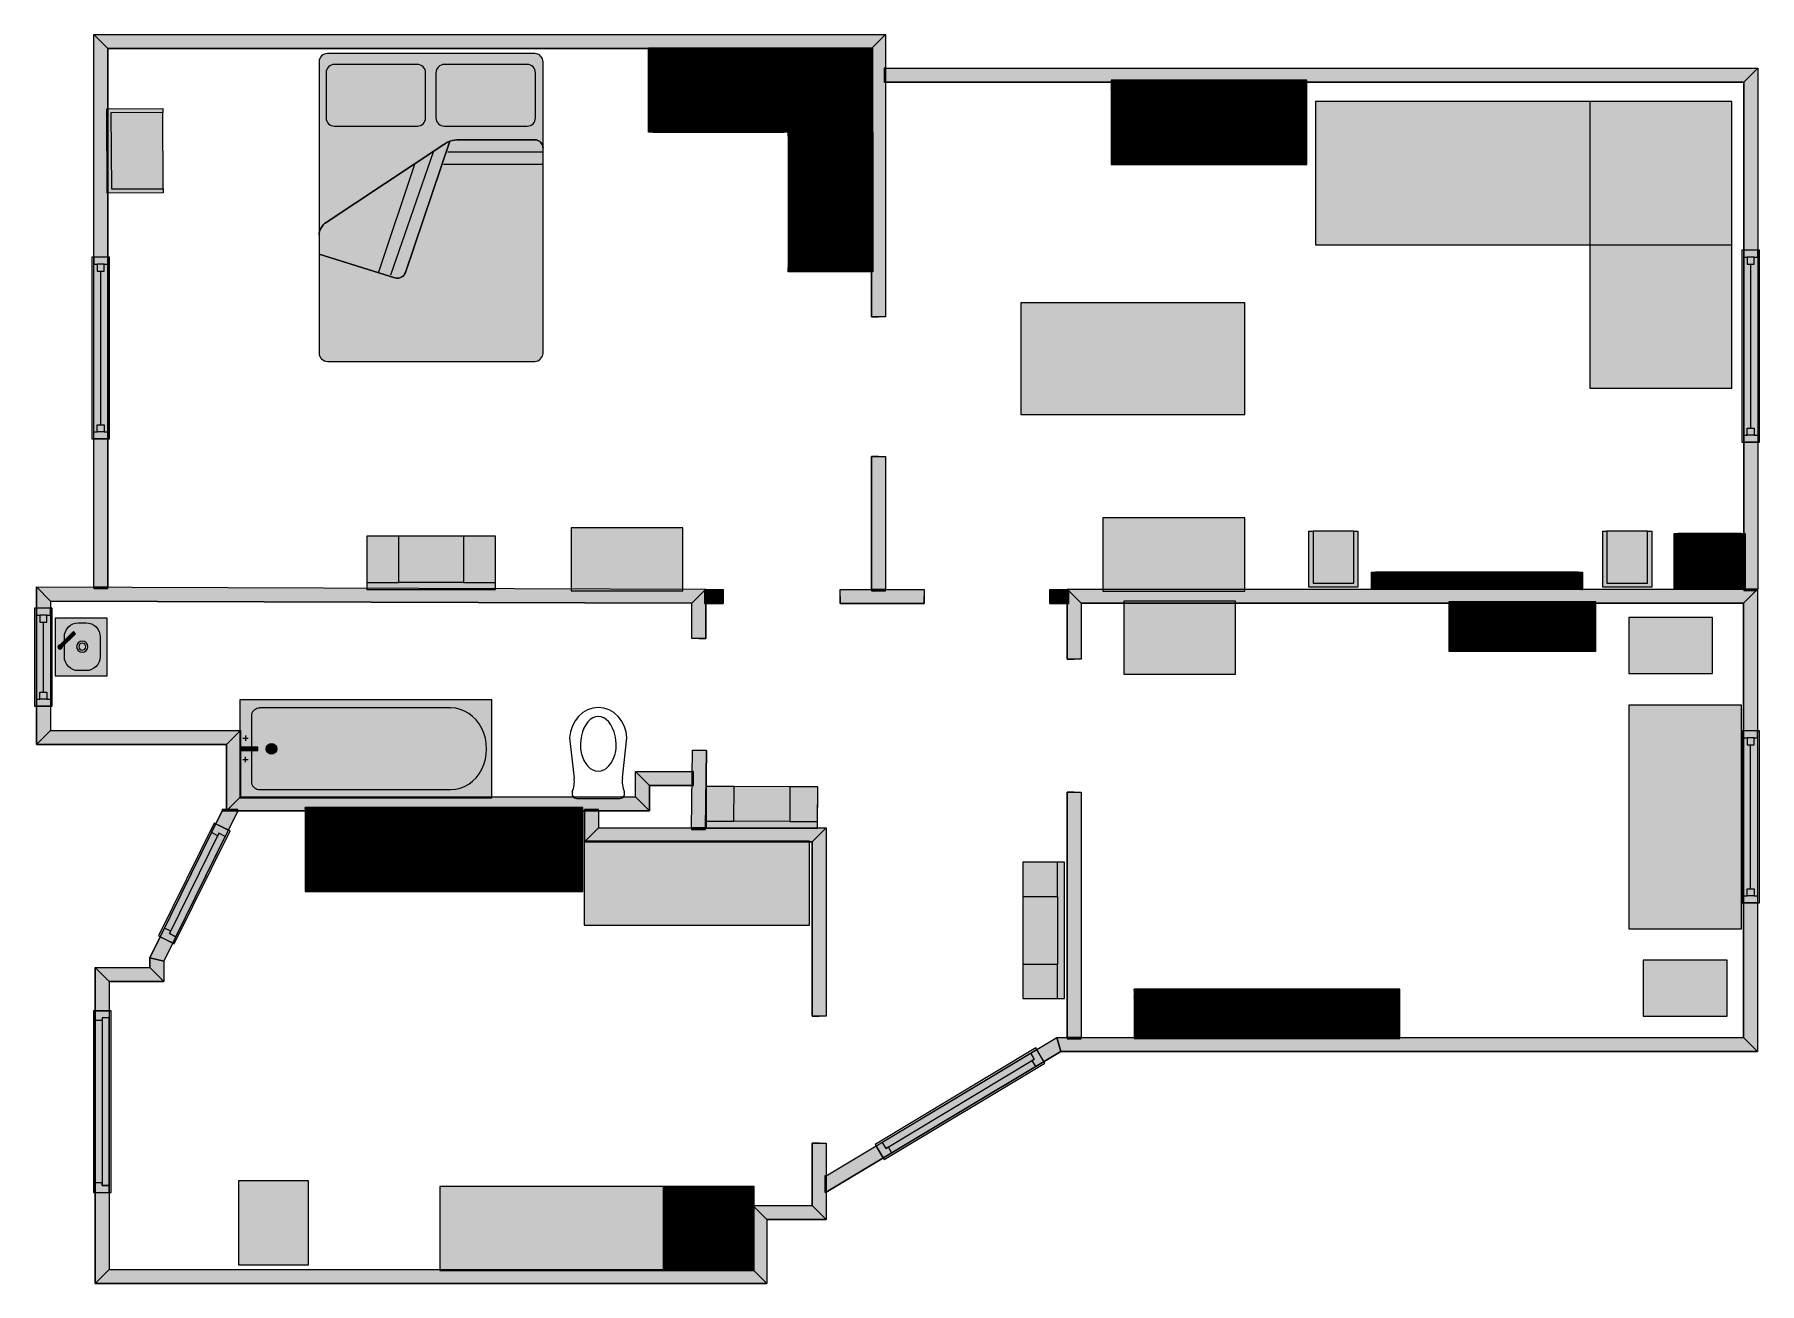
# Model space of a CAD drawing. Extents: x 772 to 13100, y 328 to 9257.
import ezdxf

# ---------------------------------------------------------------- set-up
doc = ezdxf.new("R2010")
doc.units = 0
doc.header["$MEASUREMENT"] = 0
for name, color, linetype in [('MOUNTABLE', 7, 'CONTINUOUS'), ('OBSTACLE', 7, 'CONTINUOUS'), ('OCCUPIED', 7, 'CONTINUOUS'), ('WALL', 7, 'CONTINUOUS')]:
    doc.layers.add(name, color=color, linetype=linetype)
doc.styles.get("Standard").update_dxf_attribs({"font": 'txt.shx'})
pattern_1 = [(45, (0, 0), (-2.2352, 2.2352), [])]

msp = doc.modelspace()

# ---------------------------------------------------------------- hatches: boundary and pattern name
at = {"layer": 'MOUNTABLE'}
for points in [[(6853, 6239), (6853, 5290), (6753, 5290), (6753, 6239), (6803, 6239)], [(6530, 5290), (7130, 5290), (7130, 5240), (7130, 5190), (6530, 5190), (6530, 5240)], [(6853, 5290), (6753, 5290), (6753, 5280), (6853, 5280)]]:
    msp.add_hatch(color=251, dxfattribs=at).paths.add_polyline_path(points)
at = {"layer": 'OBSTACLE'}
h = msp.add_hatch(dxfattribs=at)
h.set_pattern_fill('ANSI31', scale=25.4, style=0)
h.set_pattern_definition(pattern_1)
h.paths.add_polyline_path([(5190, 8558), (6130, 8558), (6130, 9132), (5190, 9132)], flags=0)
h.paths.add_polyline_path([(5160, 8558), (5160, 9162), (6160, 9162), (6160, 8558), (6130, 8558), (6130, 9132), (5190, 9132), (5190, 8558)], flags=0)
h = msp.add_hatch(dxfattribs=at)
h.set_pattern_fill('ANSI31', scale=25.4, style=0)
h.set_pattern_definition(pattern_1)
h.paths.add_polyline_path([(6187, 8558), (6730, 8558), (6730, 9132), (6187, 9132)], flags=0)
h.paths.add_polyline_path([(6157, 8558), (6157, 9162), (6760, 9162), (6760, 8558), (6730, 8558), (6730, 9132), (6187, 9132), (6187, 8558)], flags=0)
h = msp.add_hatch(dxfattribs=at)
h.set_pattern_fill('ANSI31', scale=25.4, style=0)
h.set_pattern_definition(pattern_1)
h.paths.add_polyline_path([(8466, 8929), (8466, 8327), (9866, 8327), (9866, 8929)], flags=0)
h = msp.add_hatch(dxfattribs=at)
h.set_pattern_fill('ANSI31', scale=25.4, style=0)
h.set_pattern_definition(pattern_1)
h.paths.add_polyline_path([(8466, 8879), (8466, 8327), (8816, 8327), (8816, 8879)], flags=0)
h.paths.add_polyline_path([(9516, 8879), (9516, 8327), (9866, 8327), (9866, 8879)], flags=0)
h = msp.add_hatch(dxfattribs=at)
h.set_pattern_fill('ANSI31', scale=25.4, style=0)
h.set_pattern_definition(pattern_1)
h.paths.add_polyline_path([(6158, 8530), (6158, 7590), (6732, 7590), (6732, 8530)], flags=0)
h.paths.add_polyline_path([(6158, 8560), (6762, 8560), (6762, 7560), (6158, 7560), (6158, 7590), (6732, 7590), (6732, 8530), (6158, 8530)], flags=0)
h = msp.add_hatch(color=251, dxfattribs=at)
h.paths.add_polyline_path([(1295, 6365), (1195, 6365), (1195, 6415), (1220, 6415), (1270, 6415), (1295, 6415)])
h.paths.add_polyline_path([(1295, 7665), (1195, 7665), (1195, 7615), (1220, 7615), (1270, 7615), (1295, 7615)])
h = msp.add_hatch(color=251, dxfattribs=at)
h.paths.add_polyline_path([(13087, 6343), (12987, 6343), (12987, 6393), (13012, 6393), (13062, 6393), (13087, 6393)])
h.paths.add_polyline_path([(13087, 7715), (12987, 7715), (12987, 7665), (13012, 7665), (13062, 7665), (13087, 7665)])
h = msp.add_hatch(color=251, dxfattribs=at)
h.paths.add_polyline_path([(13012, 6393), (13012, 6443), (13062, 6443), (13062, 6393)])
h.paths.add_polyline_path([(13012, 7665), (13012, 7615), (13062, 7615), (13062, 7665)])
h = msp.add_hatch(color=251, dxfattribs=at)
h.paths.add_polyline_path([(1220, 6415), (1220, 6465), (1270, 6465), (1270, 6415)])
h.paths.add_polyline_path([(1220, 7615), (1220, 7565), (1270, 7565), (1270, 7615)])
h = msp.add_hatch(dxfattribs=at)
h.set_pattern_fill('ANSI31', scale=25.4, style=0)
h.set_pattern_definition(pattern_1)
h.paths.add_polyline_path([(12967, 5689), (12519, 5689), (12519, 5318), (12967, 5318)], flags=0)
h.paths.add_polyline_path([(12997, 5689), (12997, 5288), (12489, 5288), (12489, 5689), (12519, 5689), (12519, 5318), (12967, 5318), (12967, 5689)], flags=0)
h = msp.add_hatch(dxfattribs=at)
h.set_pattern_fill('ANSI31', scale=25.4, style=0)
h.set_pattern_definition(pattern_1)
h.paths.add_polyline_path([(11804, 5413), (10356, 5413), (10356, 5318), (11804, 5318)], flags=0)
h.paths.add_polyline_path([(11834, 5413), (11834, 5288), (10326, 5288), (10326, 5413), (10356, 5413), (10356, 5318), (11804, 5318), (11804, 5413)], flags=0)
h = msp.add_hatch(dxfattribs=at)
h.set_pattern_fill('ANSI31', scale=25.4, style=0)
h.set_pattern_definition(pattern_1)
h.paths.add_polyline_path([(11930, 4849), (11930, 5200), (10879, 5200), (10879, 4849)], flags=0)
h = msp.add_hatch(dxfattribs=at)
h.set_pattern_fill('ANSI31', scale=25.4, style=0)
h.set_pattern_definition(pattern_1)
h.paths.add_polyline_path([(11930, 4899), (11930, 5200), (11667, 5200), (11667, 4899)], flags=0)
h.paths.add_polyline_path([(11142, 4899), (11142, 5200), (10879, 5200), (10879, 4899)], flags=0)
h = msp.add_hatch(color=251, dxfattribs=at)
h.paths.add_polyline_path([(885, 4456), (785, 4456), (785, 4506), (810, 4506), (860, 4506), (885, 4506)])
h.paths.add_polyline_path([(885, 5156), (785, 5156), (785, 5106), (810, 5106), (860, 5106), (885, 5106)])
h = msp.add_hatch(color=251, dxfattribs=at)
h.paths.add_polyline_path([(810, 4506), (810, 4556), (860, 4556), (860, 4506)])
h.paths.add_polyline_path([(810, 5106), (810, 5056), (860, 5056), (860, 5106)])
h = msp.add_hatch(color=251, dxfattribs=at)
h.paths.add_polyline_path([(13086, 3049), (12986, 3049), (12986, 3099), (13011, 3099), (13061, 3099), (13086, 3099)])
h.paths.add_polyline_path([(13086, 4279), (12986, 4279), (12986, 4229), (13011, 4229), (13061, 4229), (13086, 4229)])
h = msp.add_hatch(color=251, dxfattribs=at)
h.paths.add_polyline_path([(13011, 3099), (13011, 3149), (13061, 3149), (13061, 3099)])
h.paths.add_polyline_path([(13011, 4229), (13011, 4179), (13061, 4179), (13061, 4229)])
h = msp.add_hatch(dxfattribs=at)
h.set_pattern_fill('ANSI31', scale=25.4, style=0)
h.set_pattern_definition(pattern_1)
h.paths.add_polyline_path([(4690, 3130), (4690, 3730), (2705, 3730), (2705, 3130)], flags=0)
h = msp.add_hatch(color=251, dxfattribs=at)
h.paths.add_polyline_path([(1670, 2806), (1760, 2762), (1782, 2807), (1737, 2829), (1692, 2851)])
h.paths.add_polyline_path([(2067, 3613), (2157, 3569), (2135, 3524), (2090, 3547), (2045, 3569)])
h = msp.add_hatch(color=251, dxfattribs=at)
h.paths.add_polyline_path([(1737, 2829), (1746, 2847), (1701, 2869), (1692, 2851)])
h.paths.add_polyline_path([(2090, 3547), (2081, 3529), (2037, 3551), (2045, 3569)])
for points in [[(2090, 3547), (1737, 2829), (1782, 2807), (2135, 3524)], [(1256, 2228), (1256, 1028), (1306, 1028), (1306, 2228)], [(6855, 1293), (7917, 1932), (7892, 1975), (6829, 1336)]]:
    msp.add_hatch(color=251, dxfattribs=at).paths.add_polyline_path(points)
h = msp.add_hatch(dxfattribs=at)
h.set_pattern_fill('ANSI31', scale=25.4, style=0)
h.set_pattern_definition(pattern_1)
h.paths.add_polyline_path([(8630, 2431), (8630, 2080), (10530, 2080), (10530, 2431)], flags=0)
h = msp.add_hatch(dxfattribs=at)
h.set_pattern_fill('ANSI31', scale=25.4, style=0)
h.set_pattern_definition(pattern_1)
h.paths.add_polyline_path([(8630, 2381), (8630, 2080), (9105, 2080), (9105, 2381)], flags=0)
h.paths.add_polyline_path([(10055, 2381), (10055, 2080), (10530, 2080), (10530, 2381)], flags=0)
h = msp.add_hatch(color=251, dxfattribs=at)
h.paths.add_polyline_path([(1206, 978), (1306, 978), (1306, 1028), (1256, 1028), (1206, 1028)])
h.paths.add_polyline_path([(1206, 2278), (1306, 2278), (1306, 2228), (1256, 2228), (1206, 2228)])
h = msp.add_hatch(color=251, dxfattribs=at)
h.paths.add_polyline_path([(1256, 1028), (1256, 1048), (1206, 1048), (1206, 1028)])
h.paths.add_polyline_path([(1256, 2228), (1256, 2208), (1206, 2208), (1206, 2228)])
h = msp.add_hatch(color=251, dxfattribs=at)
h.paths.add_polyline_path([(7986, 1915), (7935, 2001), (7892, 1975), (7917, 1932), (7943, 1889)])
h.paths.add_polyline_path([(6837, 1225), (6786, 1311), (6829, 1336), (6855, 1293), (6880, 1251)])
h = msp.add_hatch(color=251, dxfattribs=at)
h.paths.add_polyline_path([(7917, 1932), (7900, 1922), (7926, 1879), (7943, 1889)])
h.paths.add_polyline_path([(6855, 1293), (6872, 1304), (6897, 1261), (6880, 1251)])
h = msp.add_hatch(dxfattribs=at)
h.set_pattern_fill('ANSI31', scale=25.4, style=0)
h.set_pattern_definition(pattern_1)
h.paths.add_polyline_path([(5915, 421), (5915, 1021), (5270, 1021), (5270, 421)], flags=0)
at = {"layer": 'OCCUPIED'}
h = msp.add_hatch(color=254, dxfattribs=at)
h.paths.add_polyline_path([(2806, 7822, -0.250283), (2856, 7913), (3698, 8471, -0.060842), (3740, 8493, -0.086905), (3806, 8504), (4347, 8504, -0.414214), (4406, 8445), (4406, 9061, 0.414214), (4347, 9120), (2866, 9120, 0.414214), (2806, 9061)])
h.paths.add_polyline_path([(3740, 8493, 0.060842), (3698, 8471), (2856, 7913, 0.250283), (2806, 7822), (2806, 7822), (2806, 7687), (3347, 7517, 0.409267), (3422, 7555)])
h = msp.add_hatch(color=254, dxfattribs=at)
h.paths.add_polyline_path([(4293, 8602, 0.414214), (4352, 8660), (4352, 8983, 0.414214), (4293, 9042), (3700, 9042, 0.414214), (3641, 8983), (3641, 8660, 0.414214), (3700, 8602)])
h.paths.add_polyline_path([(3508, 8602, 0.414214), (3567, 8660), (3567, 8983, 0.414214), (3508, 9042), (2915, 9042, 0.414214), (2856, 8983), (2856, 8660, 0.414214), (2915, 8602)])
for points in [[(9926, 8778), (9926, 7753), (12903, 7753), (12903, 8778)], [(12903, 8778), (11888, 8778), (11888, 6728), (12903, 6728)], [(4406, 8445), (4406, 8445, 0.414214), (4347, 8504), (3806, 8504, 0.086905), (3740, 8493), (3422, 7555, -0.409267), (3347, 7517), (2806, 7687), (2806, 6979, 0.414214), (2866, 6920), (4347, 6920, 0.414214), (4406, 6979)], [(7821, 7339), (7821, 6539), (9421, 6539), (9421, 7339)], [(9421, 5278), (9421, 5802), (8406, 5802), (8406, 5278)], [(4067, 5290), (4067, 5671), (3146, 5671), (3146, 5290)], [(5406, 5280), (5406, 5730), (4606, 5730), (4606, 5280)], [(9356, 4683), (9356, 5206), (8556, 5206), (8556, 4683)], [(1292, 4672), (1292, 5083), (920, 5083), (920, 4672)], [(12765, 5088), (12165, 5088), (12165, 4688), (12765, 4688)], [(1141, 4709), (1085, 4709, -0.414214), (985, 4809), (985, 4951, -0.414214), (1085, 5051), (1141, 5051, -0.414214), (1241, 4951), (1241, 4809, -0.414214)], [(12165, 2863), (12972, 2863), (12972, 4463), (12165, 4463)], [(2367, 4138), (2367, 4162), (2240, 4162), (2240, 4138)], [(2465, 4112, -1), (2465, 4188, -1)], [(6368, 3580), (6369, 3878), (5572, 3881), (5571, 3583)], [(6310, 2890), (6310, 3490), (4701, 3490), (4701, 2890)], [(8132, 3339), (7834, 3339), (7834, 2364), (8132, 2364)], [(12869, 2639), (12269, 2639), (12269, 2239), (12869, 2239)], [(2230, 1062), (2230, 462), (2730, 462), (2730, 1062)], [(5268, 421), (5268, 1021), (3668, 1021), (3668, 421)]]:
    msp.add_hatch(color=254, dxfattribs=at).paths.add_polyline_path(points)
h = msp.add_hatch(color=254, dxfattribs=at)
h.paths.add_polyline_path([(1692, 8154), (1689, 8698), (1318, 8696), (1321, 8152)])
h.paths.add_polyline_path([(1692, 8124), (1291, 8122), (1288, 8726), (1689, 8728), (1689, 8698), (1318, 8696), (1321, 8152), (1692, 8154)])
h = msp.add_hatch(color=254, dxfattribs=at)
h.paths.add_polyline_path([(4067, 5340), (4067, 5671), (3837, 5671), (3837, 5340)])
h.paths.add_polyline_path([(3376, 5340), (3376, 5671), (3146, 5671), (3146, 5340)])
h = msp.add_hatch(color=254, dxfattribs=at)
h.paths.add_polyline_path([(10200, 5705), (9910, 5705), (9910, 5335), (10200, 5335)])
h.paths.add_polyline_path([(10230, 5705), (10230, 5305), (9880, 5305), (9880, 5705), (9910, 5705), (9910, 5335), (10200, 5335), (10200, 5705)])
h = msp.add_hatch(color=254, dxfattribs=at)
h.paths.add_polyline_path([(12300, 5705), (12010, 5705), (12010, 5335), (12300, 5335)])
h.paths.add_polyline_path([(12330, 5705), (12330, 5305), (11980, 5305), (11980, 5705), (12010, 5705), (12010, 5335), (12300, 5335), (12300, 5705)])
h = msp.add_hatch(color=254, dxfattribs=at)
h.paths.add_polyline_path([(954, 4893, 0.994911), (955, 4863, 0.411228), (970, 4878, 0.417206), (955, 4893, 0.002553)])
h.paths.add_polyline_path([(954, 4893, -0.002553), (955, 4893, -0.417206), (970, 4878), (1065, 4973), (1050, 4988)])
h = msp.add_hatch(color=254, dxfattribs=at)
edge = h.paths.add_edge_path()
edge.add_arc((3733, 4383), 59.2, 347.0567, 1.5342)
edge.add_line((3732, 4442), (2382, 4442))
edge.add_arc((2382, 4380), 61.3, 0.1745, 76.1927)
edge.add_line((2323, 4395), (2323, 3905))
edge.add_arc((2382, 3920), 61.3, 103.8073, 179.8255)
edge.add_line((2382, 3858), (3732, 3858))
edge.add_arc((3733, 3917), 59.2, 178.4658, 192.9433)
edge.add_line((3747, 3860), (3747, 3858))
edge.add_ellipse((3748, 4150), major_axis=(0, 292), ratio=0.870993, start_angle=179.5819, end_angle=179.9999)
edge.add_ellipse((3748, 4150), major_axis=(0, 292), ratio=0.870993, start_angle=180, end_angle=360)
edge.add_ellipse((3748, 4150), major_axis=(0, 292), ratio=0.870993, start_angle=0.0001, end_angle=0.4181)
edge.add_line((3747, 4442), (3747, 4440))
edge = h.paths.add_edge_path()
edge.add_arc((3733, 4383), 59.2, 347.0567, 1.5342)
edge.add_line((3732, 4442), (2382, 4442))
edge.add_arc((2382, 4380), 61.3, 0.1745, 76.1927)
edge.add_line((2323, 4395), (2323, 3905))
edge.add_arc((2382, 3920), 61.3, 103.8073, 179.8255)
edge.add_line((2382, 3858), (3732, 3858))
edge.add_arc((3733, 3917), 59.2, 178.4658, 192.9433)
edge.add_line((3747, 3860), (3747, 3858))
edge.add_ellipse((3748, 4150), major_axis=(0, 292), ratio=0.870993, start_angle=179.5819, end_angle=179.9999)
edge.add_ellipse((3748, 4150), major_axis=(0, 292), ratio=0.870993, start_angle=180, end_angle=360)
edge.add_ellipse((3748, 4150), major_axis=(0, 292), ratio=0.870993, start_angle=0.0001, end_angle=0.4181)
edge.add_line((3747, 4442), (3747, 4440))
h.paths.add_polyline_path([(4040, 3800), (4040, 4500), (2240, 4500), (2240, 3800)])
h = msp.add_hatch(color=254, dxfattribs=at)
h.paths.add_polyline_path([(6368, 3630), (6369, 3878), (6170, 3878), (6169, 3631)])
h.paths.add_polyline_path([(5770, 3632), (5771, 3880), (5572, 3881), (5571, 3633)])
h = msp.add_hatch(color=254, dxfattribs=at)
h.paths.add_polyline_path([(8082, 3339), (7834, 3339), (7834, 3095), (8082, 3095)])
h.paths.add_polyline_path([(8082, 2608), (7834, 2608), (7834, 2364), (8082, 2364)])
at = {"layer": 'WALL'}
for points in [[(1195, 9257), (6853, 9257), (6753, 9157), (1295, 9157)], [(1195, 5305), (1195, 9257), (1295, 9157), (1295, 5305)], [(6853, 9257), (6853, 7239), (6803, 7239), (6753, 7239), (6753, 9157)], [(6853, 8916), (6853, 9016), (6843, 9016), (6843, 8916)], [(6853, 9016), (13087, 9016), (12987, 8916), (6853, 8916)], [(13087, 9016), (13087, 5291), (12987, 5291), (12987, 8916)], [(785, 5307), (5570, 5292), (5470, 5192), (885, 5206)], [(885, 5206), (885, 4282), (785, 4182), (785, 5307)], [(1295, 5305), (1195, 5305), (1195, 5295), (1295, 5295)], [(5470, 4939), (5470, 5192), (5570, 5292), (5570, 4939), (5520, 4939)], [(5570, 5190), (5570, 5290), (5560, 5290), (5560, 5190)], [(5570, 5290), (5694, 5290), (5694, 5240), (5694, 5190), (5570, 5190)], [(8029, 5290), (8153, 5290), (8153, 5190), (8029, 5190), (8029, 5240)], [(8153, 5291), (13086, 5291), (12986, 5191), (8253, 5191)], [(8253, 5191), (8253, 4791), (8203, 4791), (8153, 4791), (8153, 5291)], [(8153, 5290), (8153, 5190), (8163, 5190), (8163, 5290)], [(13086, 5291), (13086, 1987), (12986, 2087), (12986, 5191)], [(13087, 5291), (12987, 5291), (12987, 5281), (13087, 5281)], [(885, 4282), (2244, 4282), (2144, 4182), (785, 4182)], [(2244, 4282), (2244, 3806), (2144, 3706), (2144, 4182)], [(5468, 3584), (5474, 4141), (5524, 4140), (5574, 4139), (5568, 3584)], [(5066, 3988), (5472, 3988), (5471, 3888), (5166, 3888)], [(5066, 3806), (5066, 3988), (5166, 3888), (5166, 3706)], [(5472, 3988), (5471, 3888), (5481, 3888), (5482, 3988)], [(8253, 3839), (8253, 2087), (8153, 2087), (8153, 3839), (8203, 3839)], [(2225, 3706), (1696, 2633), (1596, 2656), (2113, 3706)], [(2113, 3706), (2225, 3706), (2225, 3716), (2113, 3716)], [(2244, 3806), (5066, 3806), (5166, 3706), (2144, 3706)], [(4702, 3706), (4802, 3706), (4802, 3716), (4702, 3716)], [(4802, 3706), (4802, 3584), (4702, 3484), (4702, 3706)], [(4802, 3584), (6430, 3584), (6330, 3484), (4702, 3484)], [(5568, 3584), (5468, 3584), (5468, 3574), (5568, 3574)], [(6430, 3584), (6430, 2239), (6380, 2239), (6330, 2239), (6330, 3484)], [(1696, 2633), (1696, 2486), (1596, 2586), (1596, 2656)], [(1206, 2586), (1596, 2586), (1696, 2486), (1306, 2486)], [(1306, 2486), (1306, 428), (1206, 328), (1206, 2586)], [(6430, 1097), (8079, 2087), (8106, 1987), (6430, 980)], [(8079, 2087), (12986, 2087), (13086, 1987), (8106, 1987)], [(8253, 2087), (8153, 2087), (8153, 2077), (8253, 2077)], [(6430, 1330), (6430, 786), (6330, 886), (6330, 1330), (6380, 1330)], [(6430, 980), (6430, 1097), (6420, 1097), (6420, 980)], [(6006, 786), (6006, 328), (5906, 428), (5906, 886)], [(5906, 886), (6330, 886), (6430, 786), (6006, 786)], [(1306, 428), (5906, 428), (6006, 328), (1206, 328)]]:
    msp.add_hatch(color=251, dxfattribs=at).paths.add_polyline_path(points)

# ---------------------------------------------------------------- linework, layer by layer
at = {"layer": 'MOUNTABLE', "linetype": 'CONTINUOUS'}
for points in [[(6853, 6239), (6853, 5290), (6753, 5290), (6753, 6239), (6803, 6239)], [(6530, 5290), (7130, 5290), (7130, 5240), (7130, 5190), (6530, 5190), (6530, 5240)], [(6853, 5290), (6753, 5290), (6753, 5280), (6853, 5280)]]:
    msp.add_lwpolyline(points, close=True, dxfattribs=at)
for points in [[(6803, 6239), (6753, 6239), (6753, 5290)], [(6803, 6239), (6853, 6239), (6853, 5290)], [(6530, 5240), (6530, 5290), (7130, 5290), (7130, 5240)], [(6530, 5240), (6530, 5190), (7130, 5190), (7130, 5240)]]:
    msp.add_lwpolyline(points, dxfattribs=at)
at = {"layer": 'OBSTACLE', "linetype": 'CONTINUOUS'}
for p, q in [((8816, 8879), (9516, 8879)), ((1295, 7665), (1195, 7665)), ((1195, 7665), (1195, 7615)), ((1295, 7665), (1195, 7665)), ((1295, 7615), (1295, 7665)), ((13087, 7715), (12987, 7715)), ((12987, 7715), (12987, 7665)), ((13087, 7715), (12987, 7715)), ((12987, 7665), (13012, 7665)), ((13062, 7665), (13087, 7665)), ((13087, 7665), (13087, 7715)), ((1195, 7615), (1220, 7615)), ((1245, 6465), (1245, 7565)), ((1270, 7615), (1295, 7615)), ((13037, 6443), (13037, 7615)), ((1195, 6365), (1195, 6415)), ((1195, 6415), (1220, 6415)), ((1270, 6415), (1295, 6415)), ((1295, 6415), (1295, 6365)), ((1295, 6365), (1195, 6365)), ((1295, 6365), (1195, 6365)), ((12987, 6343), (12987, 6393)), ((12987, 6393), (13012, 6393)), ((13087, 6343), (12987, 6343)), ((13087, 6343), (12987, 6343)), ((13062, 6393), (13087, 6393)), ((13087, 6393), (13087, 6343)), ((885, 5156), (785, 5156)), ((785, 5156), (785, 5106)), ((885, 5156), (785, 5156)), ((785, 5106), (810, 5106)), ((835, 4556), (835, 5056)), ((860, 5106), (885, 5106)), ((885, 5106), (885, 5156)), ((11667, 4899), (11142, 4899)), ((785, 4456), (785, 4506)), ((785, 4506), (810, 4506)), ((885, 4456), (785, 4456)), ((885, 4456), (785, 4456)), ((860, 4506), (885, 4506)), ((885, 4506), (885, 4456)), ((13086, 4279), (12986, 4279)), ((12986, 4279), (12986, 4229)), ((13086, 4279), (12986, 4279)), ((12986, 4229), (13011, 4229)), ((13061, 4229), (13086, 4229)), ((13086, 4229), (13086, 4279)), ((13036, 3149), (13036, 4179)), ((2045, 3569), (2067, 3613)), ((2067, 3613), (2157, 3569)), ((2067, 3613), (2157, 3569)), ((2037, 3551), (2045, 3569)), ((2081, 3529), (2037, 3551)), ((2090, 3547), (2081, 3529)), ((2135, 3524), (2090, 3547)), ((2157, 3569), (2135, 3524)), ((12986, 3049), (12986, 3099)), ((12986, 3099), (13011, 3099)), ((13061, 3099), (13086, 3099)), ((13086, 3099), (13086, 3049)), ((13086, 3049), (12986, 3049)), ((13086, 3049), (12986, 3049)), ((1692, 2851), (1670, 2806)), ((1701, 2869), (1692, 2851)), ((1746, 2847), (1701, 2869)), ((1737, 2829), (1746, 2847)), ((1670, 2806), (1760, 2762)), ((1670, 2806), (1760, 2762)), ((1782, 2807), (1737, 2829)), ((1760, 2762), (1782, 2807)), ((9105, 2381), (10055, 2381)), ((1206, 2278), (1306, 2278)), ((1206, 2228), (1206, 2278)), ((1206, 2278), (1306, 2278)), ((1206, 2208), (1206, 2228)), ((1306, 2228), (1256, 2228)), ((1256, 2228), (1256, 2208)), ((1306, 2278), (1306, 2228)), ((1256, 2208), (1206, 2208)), ((7935, 2001), (7892, 1975)), ((7892, 1975), (7917, 1932)), ((7986, 1915), (7935, 2001)), ((7986, 1915), (7935, 2001)), ((7917, 1932), (7900, 1922)), ((7900, 1922), (7926, 1879)), ((7926, 1879), (7943, 1889)), ((7943, 1889), (7986, 1915)), ((6786, 1311), (6829, 1336)), ((6837, 1225), (6786, 1311)), ((6837, 1225), (6786, 1311)), ((6829, 1336), (6855, 1293)), ((6880, 1251), (6837, 1225)), ((6855, 1293), (6872, 1304)), ((6872, 1304), (6897, 1261)), ((6897, 1261), (6880, 1251)), ((1256, 1048), (1206, 1048)), ((1206, 1048), (1206, 1028)), ((1206, 1028), (1206, 978)), ((1256, 1028), (1256, 1048)), ((1306, 1028), (1256, 1028)), ((1306, 978), (1306, 1028)), ((1206, 978), (1306, 978)), ((1206, 978), (1306, 978))]:
    msp.add_line(p, q, dxfattribs=at)
for points in [[(5160, 8558), (5160, 9162), (6160, 9162), (6160, 8558), (6130, 8558), (6130, 9132), (5190, 9132), (5190, 8558)], [(5190, 8558), (6130, 8558), (6130, 9132), (5190, 9132)], [(6157, 8558), (6157, 9162), (6760, 9162), (6760, 8558), (6730, 8558), (6730, 9132), (6187, 9132), (6187, 8558)], [(6187, 8558), (6730, 8558), (6730, 9132), (6187, 9132)], [(8466, 8929), (8466, 8327), (9866, 8327), (9866, 8929)], [(8466, 8879), (8466, 8327), (8816, 8327), (8816, 8879)], [(9516, 8879), (9516, 8327), (9866, 8327), (9866, 8879)], [(6158, 8560), (6762, 8560), (6762, 7560), (6158, 7560), (6158, 7590), (6732, 7590), (6732, 8530), (6158, 8530)], [(6158, 8530), (6158, 7590), (6732, 7590), (6732, 8530)], [(1308, 6365), (1308, 7665), (1181, 7665), (1181, 6365)], [(13100, 6343), (13100, 7715), (12973, 7715), (12973, 6343)], [(13012, 7665), (13012, 7615), (13062, 7615), (13062, 7665)], [(1220, 7615), (1220, 7565), (1270, 7565), (1270, 7615)], [(1220, 6415), (1220, 6465), (1270, 6465), (1270, 6415)], [(13012, 6393), (13012, 6443), (13062, 6443), (13062, 6393)], [(12997, 5689), (12997, 5288), (12489, 5288), (12489, 5689), (12519, 5689), (12519, 5318), (12967, 5318), (12967, 5689)], [(12967, 5689), (12519, 5689), (12519, 5318), (12967, 5318)], [(11834, 5413), (11834, 5288), (10326, 5288), (10326, 5413), (10356, 5413), (10356, 5318), (11804, 5318), (11804, 5413)], [(11804, 5413), (10356, 5413), (10356, 5318), (11804, 5318)], [(11930, 4849), (11930, 5200), (10879, 5200), (10879, 4849)], [(11142, 4899), (11142, 5200), (10879, 5200), (10879, 4899)], [(11930, 4899), (11930, 5200), (11667, 5200), (11667, 4899)], [(898, 4456), (898, 5156), (772, 5156), (772, 4456)], [(810, 5106), (810, 5056), (860, 5056), (860, 5106)], [(810, 4506), (810, 4556), (860, 4556), (860, 4506)], [(13100, 3049), (13100, 4279), (12973, 4279), (12973, 3049)], [(13011, 4229), (13011, 4179), (13061, 4179), (13061, 4229)], [(4690, 3130), (4690, 3730), (2705, 3730), (2705, 3130)], [(2056, 3619), (1658, 2812), (1771, 2756), (2169, 3563)], [(2090, 3547), (1737, 2829), (1782, 2807), (2135, 3524)], [(13011, 3099), (13011, 3149), (13061, 3149), (13061, 3099)], [(8630, 2431), (8630, 2080), (10530, 2080), (10530, 2431)], [(8630, 2381), (8630, 2080), (9105, 2080), (9105, 2381)], [(10055, 2381), (10055, 2080), (10530, 2080), (10530, 2381)], [(1193, 2278), (1193, 978), (1320, 978), (1320, 2278)], [(1256, 2228), (1256, 1028), (1306, 1028), (1306, 2228)], [(6844, 1214), (7993, 1904), (7928, 2012), (6779, 1322)], [(6855, 1293), (7917, 1932), (7892, 1975), (6829, 1336)], [(5915, 421), (5915, 1021), (5270, 1021), (5270, 421)]]:
    msp.add_lwpolyline(points, close=True, dxfattribs=at)
at = {"layer": 'OCCUPIED', "linetype": 'CONTINUOUS'}
for p, q in [((3621, 8416), (3317, 7536)), ((4406, 8416), (3725, 8416)), ((3488, 8328), (3229, 7558)), ((4406, 8328), (3695, 8328)), ((3837, 5340), (3376, 5340)), ((3732, 4442), (2382, 4442)), ((3732, 4442), (2382, 4442)), ((3747, 4442), (3747, 4440)), ((3747, 4442), (3747, 4440)), ((2322, 4395), (2322, 3905)), ((2322, 4395), (2322, 3905)), ((2260, 4226), (2298, 4226)), ((2280, 4245), (2280, 4207)), ((4596, 4228), (4629, 3941)), ((4973, 3942), (5006, 4228)), ((2260, 4074), (2298, 4074)), ((2280, 4055), (2280, 4093)), ((2382, 3858), (3732, 3858)), ((2382, 3858), (3732, 3858)), ((3747, 3860), (3747, 3858)), ((3747, 3860), (3747, 3858)), ((4616, 3843), (4616, 3843)), ((4987, 3843), (4987, 3843)), ((4648, 3795), (4955, 3795)), ((6169, 3631), (5770, 3632)), ((8082, 3095), (8082, 2608))]:
    msp.add_line(p, q, dxfattribs=at)
for points in [[(2806, 7822, -0.250283), (2856, 7913), (3698, 8471, -0.060842), (3740, 8493, -0.086905), (3806, 8504), (4347, 8504, -0.414214), (4406, 8445), (4406, 9061, 0.414214), (4347, 9120), (2866, 9120, 0.414214), (2806, 9061)], [(3508, 8602, 0.414214), (3567, 8660), (3567, 8983, 0.414214), (3508, 9042), (2915, 9042, 0.414214), (2856, 8983), (2856, 8660, 0.414214), (2915, 8602)], [(4293, 8602, 0.414214), (4352, 8660), (4352, 8983, 0.414214), (4293, 9042), (3700, 9042, 0.414214), (3641, 8983), (3641, 8660, 0.414214), (3700, 8602)], [(4406, 8445), (4406, 8445, 0.414214), (4347, 8504), (3806, 8504, 0.086905), (3740, 8493), (3422, 7555, -0.409267), (3347, 7517), (2806, 7687), (2806, 6979, 0.414214), (2866, 6920), (4347, 6920, 0.414214), (4406, 6979)], [(3740, 8493, 0.060842), (3698, 8471), (2856, 7913, 0.250283), (2806, 7822), (2806, 7822), (2806, 7687), (3347, 7517, 0.409267), (3422, 7555)], [(954, 4893, -0.002553), (955, 4893, -0.417206), (970, 4878), (1065, 4973), (1050, 4988)], [(1141, 4709), (1085, 4709, -0.414214), (985, 4809), (985, 4951, -0.414214), (1085, 5051), (1141, 5051, -0.414214), (1241, 4951), (1241, 4809, -0.414214)], [(954, 4893, 0.994911), (955, 4863, 0.411228), (970, 4878, 0.417206), (955, 4893, 0.002553)], [(2465, 4112, -1), (2465, 4188, -1)]]:
    msp.add_lwpolyline(points, format="xyb", close=True, dxfattribs=at)
for points in [[(9926, 8778), (9926, 7753), (12903, 7753), (12903, 8778)], [(12903, 8778), (11888, 8778), (11888, 6728), (12903, 6728)], [(1692, 8124), (1291, 8122), (1288, 8726), (1689, 8728), (1689, 8698), (1318, 8696), (1321, 8152), (1692, 8154)], [(1692, 8154), (1689, 8698), (1318, 8696), (1321, 8152)], [(7821, 7339), (7821, 6539), (9421, 6539), (9421, 7339)], [(9421, 5278), (9421, 5802), (8406, 5802), (8406, 5278)], [(4067, 5290), (4067, 5671), (3146, 5671), (3146, 5290)], [(3376, 5340), (3376, 5671), (3146, 5671), (3146, 5340)], [(4067, 5340), (4067, 5671), (3837, 5671), (3837, 5340)], [(5406, 5280), (5406, 5730), (4606, 5730), (4606, 5280)], [(10230, 5705), (10230, 5305), (9880, 5305), (9880, 5705), (9910, 5705), (9910, 5335), (10200, 5335), (10200, 5705)], [(10200, 5705), (9910, 5705), (9910, 5335), (10200, 5335)], [(12330, 5705), (12330, 5305), (11980, 5305), (11980, 5705), (12010, 5705), (12010, 5335), (12300, 5335), (12300, 5705)], [(12300, 5705), (12010, 5705), (12010, 5335), (12300, 5335)], [(9356, 4683), (9356, 5206), (8556, 5206), (8556, 4683)], [(1292, 4672), (1292, 5083), (920, 5083), (920, 4672)], [(12765, 5088), (12165, 5088), (12165, 4688), (12765, 4688)], [(4040, 3800), (4040, 4500), (2240, 4500), (2240, 3800)], [(12165, 2863), (12972, 2863), (12972, 4463), (12165, 4463)], [(2367, 4138), (2367, 4162), (2240, 4162), (2240, 4138)], [(6368, 3580), (6369, 3878), (5572, 3881), (5571, 3583)], [(5770, 3632), (5771, 3880), (5572, 3881), (5571, 3633)], [(6368, 3630), (6369, 3878), (6170, 3878), (6169, 3631)], [(6310, 2890), (6310, 3490), (4701, 3490), (4701, 2890)], [(8132, 3339), (7834, 3339), (7834, 2364), (8132, 2364)], [(8082, 3339), (7834, 3339), (7834, 3095), (8082, 3095)], [(8082, 2608), (7834, 2608), (7834, 2364), (8082, 2364)], [(12869, 2639), (12269, 2639), (12269, 2239), (12869, 2239)], [(2230, 1062), (2230, 462), (2730, 462), (2730, 1062)], [(5268, 421), (5268, 1021), (3668, 1021), (3668, 421)]]:
    msp.add_lwpolyline(points, close=True, dxfattribs=at)
for centre, radius, start, end in [((1113, 4880), 40, 90, 270), ((1113, 4880), 25, 90, 270), ((1113, 4880), 40, 270, 90), ((1113, 4880), 25, 270, 90), ((2382, 4380), 61.3, 90.1745, 166.1927), ((2382, 4380), 61.3, 90.1745, 166.1927), ((3733, 4383), 59.2, 77.0567, 91.5342), ((3733, 4383), 59.2, 77.0567, 91.5342), ((2382, 3920), 61.3, 193.8073, 269.8255), ((2382, 3920), 61.3, 193.8073, 269.8255), ((3733, 3917), 59.2, 268.4658, 282.9433), ((3733, 3917), 59.2, 268.4658, 282.9433), ((4648, 3830), 34.6, 157.7643, 270), ((4430, 3918), 200, 337.7643, 6.5885), ((4955, 3830), 34.5, 270, 22.316), ((5172, 3919), 200, 173.3851, 202.316)]:
    msp.add_arc(centre, radius, start, end, dxfattribs=at)
for centre, major_axis, ratio, start_param, end_param in [((3748, 4150), (0, 292), 0.870993, 0.000002, 0.007297), ((3748, 4150), (0, 292), 0.870993, 0.000002, 0.007297), ((3748, 4150), (0, 292), 0.870993, -3.141593, 0), ((3748, 4150), (0, 292), 0.870993, -3.141593, 0), ((4801, 4215), (0, 230), 0.891698, 4.768976, 1.514147), ((4801, 4177), (0, 203), 0.630769, 4.428595, 1.85459), ((4801, 4201), (0, 211), 0.630769, 1.965587, 4.317598), ((3748, 4150), (0, 292), 0.870993, 3.134296, 3.14159), ((3748, 4150), (0, 292), 0.870993, 3.134296, 3.14159)]:
    msp.add_ellipse(centre, major_axis=major_axis, ratio=ratio, start_param=start_param, end_param=end_param, dxfattribs=at)
at = {"layer": 'WALL', "linetype": 'CONTINUOUS'}
for p, q in [((1195, 9257), (6853, 9257)), ((1195, 5305), (1195, 9257)), ((1295, 9157), (6753, 9157)), ((1295, 5305), (1295, 9157)), ((6853, 9016), (13087, 9016)), ((13087, 9016), (13087, 5291)), ((6853, 8916), (12987, 8916)), ((12987, 8916), (12987, 5291)), ((785, 5307), (5570, 5292)), ((785, 5307), (785, 4182)), ((885, 5206), (5470, 5192)), ((885, 5206), (885, 4282)), ((8153, 5291), (13086, 5291)), ((8253, 5191), (12986, 5191)), ((12986, 5191), (12986, 2087)), ((13086, 5291), (13086, 1987)), ((885, 4282), (2244, 4282)), ((2244, 4282), (2244, 3806)), ((785, 4182), (2144, 4182)), ((2144, 4182), (2144, 3706)), ((5066, 3988), (5472, 3988)), ((5066, 3806), (5066, 3988)), ((5166, 3888), (5471, 3888)), ((5166, 3706), (5166, 3888)), ((2113, 3706), (1596, 2656)), ((2225, 3706), (1696, 2633)), ((2144, 3706), (5166, 3706)), ((2244, 3806), (5066, 3806)), ((4702, 3706), (4702, 3484)), ((4802, 3706), (4802, 3584)), ((4802, 3584), (6430, 3584)), ((4702, 3484), (6330, 3484)), ((1596, 2656), (1596, 2586)), ((1696, 2633), (1696, 2486)), ((1206, 2586), (1596, 2586)), ((1206, 2586), (1206, 328)), ((1306, 2486), (1696, 2486)), ((1306, 2486), (1306, 428)), ((6430, 1097), (8079, 2087)), ((6430, 980), (8106, 1987)), ((8079, 2087), (12986, 2087)), ((8106, 1987), (13086, 1987)), ((5906, 886), (5906, 428)), ((5906, 886), (6330, 886)), ((6006, 786), (6006, 328)), ((6006, 786), (6430, 786)), ((1306, 428), (5906, 428)), ((1206, 328), (6006, 328))]:
    msp.add_line(p, q, dxfattribs=at)
for points in [[(1195, 9257), (6853, 9257), (6753, 9157), (1295, 9157)], [(1195, 5305), (1195, 9257), (1295, 9157), (1295, 5305)], [(6853, 9257), (6853, 7239), (6803, 7239), (6753, 7239), (6753, 9157)], [(6853, 8916), (6853, 9016), (6843, 9016), (6843, 8916)], [(6853, 9016), (13087, 9016), (12987, 8916), (6853, 8916)], [(13087, 9016), (13087, 5291), (12987, 5291), (12987, 8916)], [(785, 5307), (5570, 5292), (5470, 5192), (885, 5206)], [(885, 5206), (885, 4282), (785, 4182), (785, 5307)], [(1295, 5305), (1195, 5305), (1195, 5295), (1295, 5295)], [(5470, 4939), (5470, 5192), (5570, 5292), (5570, 4939), (5520, 4939)], [(5570, 5190), (5570, 5290), (5560, 5290), (5560, 5190)], [(5570, 5290), (5694, 5290), (5694, 5240), (5694, 5190), (5570, 5190)], [(8029, 5290), (8153, 5290), (8153, 5190), (8029, 5190), (8029, 5240)], [(8153, 5291), (13086, 5291), (12986, 5191), (8253, 5191)], [(8253, 5191), (8253, 4791), (8203, 4791), (8153, 4791), (8153, 5291)], [(8153, 5290), (8153, 5190), (8163, 5190), (8163, 5290)], [(13086, 5291), (13086, 1987), (12986, 2087), (12986, 5191)], [(13087, 5291), (12987, 5291), (12987, 5281), (13087, 5281)], [(885, 4282), (2244, 4282), (2144, 4182), (785, 4182)], [(2244, 4282), (2244, 3806), (2144, 3706), (2144, 4182)], [(5468, 3584), (5474, 4141), (5524, 4140), (5574, 4139), (5568, 3584)], [(5066, 3988), (5472, 3988), (5471, 3888), (5166, 3888)], [(5066, 3806), (5066, 3988), (5166, 3888), (5166, 3706)], [(5472, 3988), (5471, 3888), (5481, 3888), (5482, 3988)], [(8253, 3839), (8253, 2087), (8153, 2087), (8153, 3839), (8203, 3839)], [(2225, 3706), (1696, 2633), (1596, 2656), (2113, 3706)], [(2113, 3706), (2225, 3706), (2225, 3716), (2113, 3716)], [(2244, 3806), (5066, 3806), (5166, 3706), (2144, 3706)], [(4702, 3706), (4802, 3706), (4802, 3716), (4702, 3716)], [(4802, 3706), (4802, 3584), (4702, 3484), (4702, 3706)], [(4802, 3584), (6430, 3584), (6330, 3484), (4702, 3484)], [(5568, 3584), (5468, 3584), (5468, 3574), (5568, 3574)], [(6430, 3584), (6430, 2239), (6380, 2239), (6330, 2239), (6330, 3484)], [(1696, 2633), (1696, 2486), (1596, 2586), (1596, 2656)], [(1206, 2586), (1596, 2586), (1696, 2486), (1306, 2486)], [(1306, 2486), (1306, 428), (1206, 328), (1206, 2586)], [(6430, 1097), (8079, 2087), (8106, 1987), (6430, 980)], [(8079, 2087), (12986, 2087), (13086, 1987), (8106, 1987)], [(8253, 2087), (8153, 2087), (8153, 2077), (8253, 2077)], [(6430, 1330), (6430, 786), (6330, 886), (6330, 1330), (6380, 1330)], [(6430, 980), (6430, 1097), (6420, 1097), (6420, 980)], [(6006, 786), (6006, 328), (5906, 428), (5906, 886)], [(5906, 886), (6330, 886), (6430, 786), (6006, 786)], [(1306, 428), (5906, 428), (6006, 328), (1206, 328)]]:
    msp.add_lwpolyline(points, close=True, dxfattribs=at)
for points in [[(6853, 9257), (6853, 7239), (6803, 7239)], [(6753, 9157), (6753, 7239), (6803, 7239)], [(5520, 4939), (5470, 4939), (5470, 5192)], [(5520, 4939), (5570, 4939), (5570, 5292)], [(5570, 5290), (5694, 5290), (5694, 5240)], [(5570, 5190), (5694, 5190), (5694, 5240)], [(8029, 5240), (8029, 5290), (8153, 5290)], [(8029, 5240), (8029, 5190), (8153, 5190)], [(8153, 5291), (8153, 4791), (8203, 4791)], [(8253, 5191), (8253, 4791), (8203, 4791)], [(5468, 3584), (5474, 4141), (5524, 4140)], [(5568, 3584), (5574, 4139), (5524, 4140)], [(8203, 3839), (8153, 3839), (8153, 2087)], [(8203, 3839), (8253, 3839), (8253, 2087)], [(6430, 3584), (6430, 2239), (6380, 2239)], [(6330, 3484), (6330, 2239), (6380, 2239)], [(6380, 1330), (6330, 1330), (6330, 886)], [(6380, 1330), (6430, 1330), (6430, 786)]]:
    msp.add_lwpolyline(points, dxfattribs=at)

# ---------------------------------------------------------------- texts
at = {"layer": 'WALL', "insert": (3655, 3551), "char_height": 105.83, "width": 208.29, "attachment_point": 5}
msp.add_mtext('\\C251;\\fCalibri|b0|i0|;\\H105.83292961121;’', dxfattribs=at)

doc.saveas('drawing.dxf')
